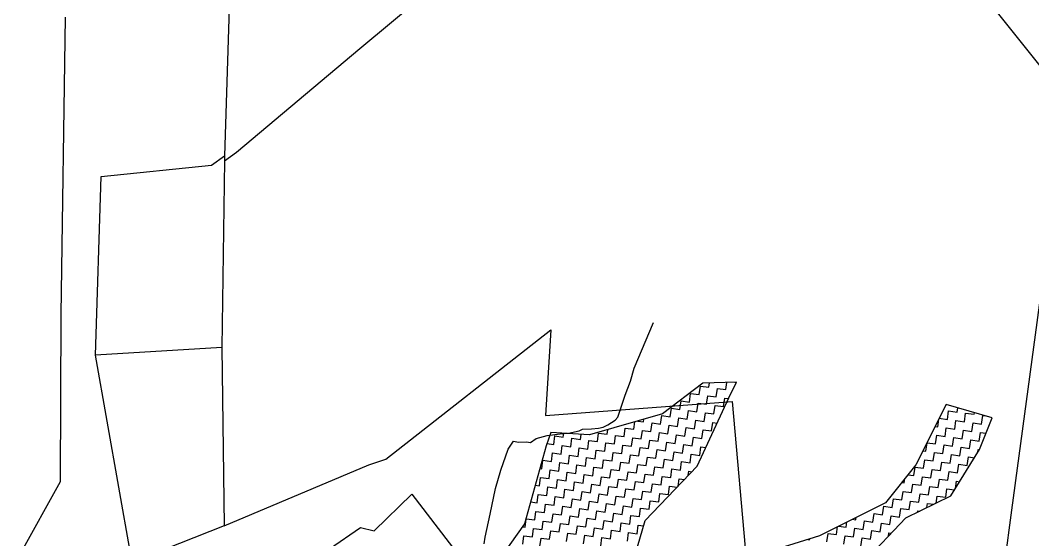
# Model space of a CAD drawing. Header units: metres. Extents: x 291974 to 293244, y 2020596 to 2023640.
# Drawn here: x 292276.2 to 292570.5, y 2021166 to 2021317.1 of the extents above; entities that cross this region are included whole.
import ezdxf

# ---------------------------------------------------------------- set-up
doc = ezdxf.new("R2010")
doc.units = ezdxf.units.M
doc.header["$MEASUREMENT"] = 0
for name, color, linetype in [('LINE_WATER', 4, 'Continuous'), ('POLY_HATCH', 12, 'Continuous'), ('POLY_PARCEL', 6, 'Continuous')]:
    doc.layers.add(name, color=color, linetype=linetype)

msp = doc.modelspace()

# ---------------------------------------------------------------- linework, layer by layer
at = {"layer": 'LINE_WATER'}
for p, q in [((292454.67, 2021215.87), (292460.26, 2021229.18)), ((292453.63, 2021212.12), (292454.67, 2021215.87)), ((292452.01, 2021208.05), (292453.63, 2021212.12)), ((292449.93, 2021201.61), (292452.01, 2021208.05)), ((292446.96, 2021199.47), (292449.15, 2021200.78)), ((292449.15, 2021200.78), (292449.93, 2021201.61)), ((292433.16, 2021196.76), (292435.61, 2021196.97)), ((292435.61, 2021196.97), (292438.65, 2021197.63)), ((292438.65, 2021197.63), (292439.66, 2021198.17)), ((292439.66, 2021198.17), (292442.22, 2021198.22)), ((292442.22, 2021198.22), (292444.27, 2021198.48)), ((292444.27, 2021198.48), (292445.64, 2021198.7)), ((292445.64, 2021198.7), (292446.22, 2021199.03)), ((292446.22, 2021199.03), (292446.96, 2021199.47)), ((292418.06, 2021192.35), (292419.59, 2021194.7)), ((292419.59, 2021194.7), (292421.02, 2021194.37)), ((292421.02, 2021194.37), (292423.32, 2021194.46)), ((292423.32, 2021194.46), (292424.5, 2021194.3)), ((292424.5, 2021194.3), (292426.13, 2021195.43)), ((292426.13, 2021195.43), (292429.34, 2021196.34)), ((292429.34, 2021196.34), (292433.16, 2021196.76)), ((292415.89, 2021186.2), (292418.06, 2021192.35)), ((292414.37, 2021180.91), (292415.89, 2021186.2)), ((292412.83, 2021173.46), (292414.37, 2021180.91)), ((292411.35, 2021166.74), (292412.83, 2021173.46)), ((292411.08, 2021164.76), (292411.35, 2021166.74))]:
    msp.add_line(p, q, dxfattribs=at)
at = {"layer": 'POLY_HATCH'}
for p, q in [((292474.64, 2021211.57), (292462.86, 2021202.59)), ((292484.44, 2021211.87), (292474.64, 2021211.57)), ((292482.2, 2021207.3), (292484.44, 2021211.87)), ((292473.01, 2021187.4), (292482.2, 2021207.3)), ((292545.37, 2021205.29), (292536.51, 2021187.78)), ((292558.75, 2021201.5), (292545.37, 2021205.29)), ((292462.86, 2021202.59), (292441.7, 2021196.5)), ((292555.06, 2021192.24), (292558.75, 2021201.5)), ((292430.41, 2021197.21), (292429.07, 2021193.32)), ((292441.7, 2021196.5), (292430.41, 2021197.21)), ((292429.07, 2021193.32), (292422.76, 2021170.6)), ((292546.73, 2021178.73), (292555.06, 2021192.24)), ((292457.86, 2021171.56), (292473.01, 2021187.4)), ((292536.51, 2021187.78), (292527.7, 2021176.78)), ((292527.7, 2021176.78), (292508.51, 2021167.17)), ((292533.67, 2021172.36), (292546.73, 2021178.73)), ((292422.76, 2021170.6), (292413.74, 2021157.99)), ((292453.31, 2021155.91), (292457.86, 2021171.56)), ((292521.35, 2021159.39), (292533.67, 2021172.36)), ((292508.51, 2021167.17), (292483.04, 2021159.22))]:
    msp.add_line(p, q, dxfattribs=at)
at = {"layer": 'POLY_HATCH', "linetype": 'Continuous'}
for p, q in [((292476.38, 2021210.35), (292476.56, 2021211.63)), ((292481.34, 2021209.68), (292481.62, 2021211.78)), ((292483.92, 2021211.86), (292484.15, 2021211.83)), ((292484.15, 2021211.83), (292484.16, 2021211.86)), ((292473.57, 2021208.21), (292473.91, 2021210.68)), ((292473.91, 2021210.68), (292476.38, 2021210.35)), ((292478.53, 2021207.54), (292478.86, 2021210.02)), ((292478.86, 2021210.02), (292481.34, 2021209.68)), ((292467.95, 2021203.92), (292468.28, 2021206.4)), ((292468.28, 2021206.4), (292470.76, 2021206.06)), ((292470.76, 2021206.06), (292471.09, 2021208.54)), ((292471.09, 2021208.54), (292473.57, 2021208.21)), ((292472.9, 2021203.25), (292473.24, 2021205.73)), ((292473.24, 2021205.73), (292475.72, 2021205.39)), ((292475.72, 2021205.39), (292476.05, 2021207.87)), ((292476.05, 2021207.87), (292478.53, 2021207.54)), ((292480.67, 2021204.73), (292481, 2021207.2)), ((292481, 2021207.2), (292482.09, 2021207.06)), ((292465.14, 2021201.78), (292465.47, 2021204.25)), ((292465.47, 2021204.25), (292467.95, 2021203.92)), ((292470.09, 2021201.11), (292470.43, 2021203.58)), ((292470.43, 2021203.58), (292472.9, 2021203.25)), ((292475.05, 2021200.44), (292475.38, 2021202.92)), ((292475.38, 2021202.92), (292477.86, 2021202.58)), ((292477.86, 2021202.58), (292478.19, 2021205.06)), ((292478.19, 2021205.06), (292480.67, 2021204.73)), ((292545.76, 2021201), (292546.09, 2021203.48)), ((292546.09, 2021203.48), (292548.57, 2021203.14)), ((292548.57, 2021203.14), (292548.73, 2021204.34)), ((292550.71, 2021200.33), (292551.04, 2021202.81)), ((292551.04, 2021202.81), (292553.52, 2021202.48)), ((292553.52, 2021202.48), (292553.59, 2021202.96)), ((292454.56, 2021198.16), (292454.85, 2021200.28)), ((292455.69, 2021200.53), (292457.37, 2021200.3)), ((292457.37, 2021200.3), (292457.47, 2021201.04)), ((292459.51, 2021197.49), (292459.85, 2021199.97)), ((292459.85, 2021199.97), (292462.33, 2021199.63)), ((292462.33, 2021199.63), (292462.66, 2021202.11)), ((292462.66, 2021202.11), (292465.14, 2021201.78)), ((292467.28, 2021198.96), (292467.61, 2021201.44)), ((292467.61, 2021201.44), (292470.09, 2021201.11)), ((292472.24, 2021198.3), (292472.57, 2021200.77)), ((292472.57, 2021200.77), (292475.05, 2021200.44)), ((292477.19, 2021197.63), (292477.53, 2021200.11)), ((292477.53, 2021200.11), (292478.8, 2021199.93)), ((292542.94, 2021198.86), (292543.24, 2021201.08)), ((292543.37, 2021201.32), (292545.76, 2021201)), ((292547.9, 2021198.19), (292548.23, 2021200.67)), ((292548.23, 2021200.67), (292550.71, 2021200.33)), ((292552.85, 2021197.52), (292553.19, 2021200)), ((292553.19, 2021200), (292555.67, 2021199.66)), ((292555.67, 2021199.66), (292556, 2021202.14)), ((292556, 2021202.14), (292556.9, 2021202.02)), ((292434.07, 2021195.87), (292434.22, 2021196.97)), ((292443.98, 2021194.54), (292444.32, 2021197.01)), ((292444.32, 2021197.01), (292446.79, 2021196.68)), ((292446.79, 2021196.68), (292446.97, 2021198.01)), ((292451.75, 2021196.01), (292452.08, 2021198.49)), ((292452.08, 2021198.49), (292454.56, 2021198.16)), ((292456.7, 2021195.34), (292457.04, 2021197.82)), ((292457.04, 2021197.82), (292459.51, 2021197.49)), ((292461.66, 2021194.68), (292461.99, 2021197.15)), ((292461.99, 2021197.15), (292464.47, 2021196.82)), ((292464.47, 2021196.82), (292464.8, 2021199.3)), ((292464.8, 2021199.3), (292467.28, 2021198.96)), ((292469.42, 2021196.15), (292469.76, 2021198.63)), ((292469.76, 2021198.63), (292472.24, 2021198.3)), ((292474.38, 2021195.48), (292474.71, 2021197.96)), ((292474.71, 2021197.96), (292477.19, 2021197.63)), ((292542.17, 2021198.96), (292542.94, 2021198.86)), ((292545.09, 2021196.04), (292545.42, 2021198.52)), ((292545.42, 2021198.52), (292547.9, 2021198.19)), ((292550.04, 2021195.38), (292550.38, 2021197.85)), ((292550.38, 2021197.85), (292552.85, 2021197.52)), ((292555, 2021194.71), (292555.33, 2021197.19)), ((292555.33, 2021197.19), (292556.94, 2021196.97)), ((292429.3, 2021193.99), (292431.26, 2021193.73)), ((292431.26, 2021193.73), (292431.59, 2021196.21)), ((292431.59, 2021196.21), (292434.07, 2021195.87)), ((292436.21, 2021193.06), (292436.55, 2021195.54)), ((292436.55, 2021195.54), (292439.03, 2021195.2)), ((292439.03, 2021195.2), (292439.22, 2021196.65)), ((292441.17, 2021192.39), (292441.5, 2021194.87)), ((292441.5, 2021194.87), (292443.98, 2021194.54)), ((292446.12, 2021191.73), (292446.46, 2021194.2)), ((292446.46, 2021194.2), (292448.94, 2021193.87)), ((292448.94, 2021193.87), (292449.27, 2021196.35)), ((292449.27, 2021196.35), (292451.75, 2021196.01)), ((292453.89, 2021193.2), (292454.23, 2021195.68)), ((292454.23, 2021195.68), (292456.7, 2021195.34)), ((292458.85, 2021192.53), (292459.18, 2021195.01)), ((292459.18, 2021195.01), (292461.66, 2021194.68)), ((292463.8, 2021191.86), (292464.14, 2021194.34)), ((292464.14, 2021194.34), (292466.61, 2021194.01)), ((292466.61, 2021194.01), (292466.95, 2021196.49)), ((292466.95, 2021196.49), (292469.42, 2021196.15)), ((292471.57, 2021193.34), (292471.9, 2021195.82)), ((292471.9, 2021195.82), (292474.38, 2021195.48)), ((292539.46, 2021191.76), (292539.8, 2021194.23)), ((292539.8, 2021194.23), (292542.28, 2021193.9)), ((292542.28, 2021193.9), (292542.61, 2021196.38)), ((292542.61, 2021196.38), (292545.09, 2021196.04)), ((292547.23, 2021193.23), (292547.57, 2021195.71)), ((292547.57, 2021195.71), (292550.04, 2021195.38)), ((292552.19, 2021192.56), (292552.52, 2021195.04)), ((292552.52, 2021195.04), (292555, 2021194.71)), ((292430.59, 2021188.77), (292430.93, 2021191.25)), ((292430.93, 2021191.25), (292433.4, 2021190.92)), ((292433.4, 2021190.92), (292433.74, 2021193.39)), ((292433.74, 2021193.39), (292436.21, 2021193.06)), ((292438.36, 2021190.25), (292438.69, 2021192.73)), ((292438.69, 2021192.73), (292441.17, 2021192.39)), ((292443.31, 2021189.58), (292443.65, 2021192.06)), ((292443.65, 2021192.06), (292446.12, 2021191.73)), ((292448.27, 2021188.91), (292448.6, 2021191.39)), ((292448.6, 2021191.39), (292451.08, 2021191.06)), ((292451.08, 2021191.06), (292451.41, 2021193.53)), ((292451.41, 2021193.53), (292453.89, 2021193.2)), ((292456.03, 2021190.39), (292456.37, 2021192.87)), ((292456.37, 2021192.87), (292458.85, 2021192.53)), ((292460.99, 2021189.72), (292461.32, 2021192.2)), ((292461.32, 2021192.2), (292463.8, 2021191.86)), ((292465.95, 2021189.05), (292466.28, 2021191.53)), ((292466.28, 2021191.53), (292468.76, 2021191.2)), ((292468.76, 2021191.2), (292469.09, 2021193.67)), ((292469.09, 2021193.67), (292471.57, 2021193.34)), ((292473.71, 2021190.53), (292474.05, 2021193.01)), ((292474.05, 2021193.01), (292475.51, 2021192.81)), ((292538.58, 2021191.88), (292539.46, 2021191.76)), ((292541.61, 2021188.95), (292541.94, 2021191.42)), ((292541.94, 2021191.42), (292544.42, 2021191.09)), ((292544.42, 2021191.09), (292544.75, 2021193.57)), ((292544.75, 2021193.57), (292547.23, 2021193.23)), ((292549.37, 2021190.42), (292549.71, 2021192.9)), ((292549.71, 2021192.9), (292552.19, 2021192.56)), ((292554.55, 2021191.42), (292554.66, 2021192.23)), ((292554.66, 2021192.23), (292555.02, 2021192.18)), ((292427.78, 2021186.63), (292428.11, 2021189.11)), ((292428.11, 2021189.11), (292430.59, 2021188.77)), ((292432.74, 2021185.96), (292433.07, 2021188.44)), ((292433.07, 2021188.44), (292435.55, 2021188.11)), ((292435.55, 2021188.11), (292435.88, 2021190.58)), ((292435.88, 2021190.58), (292438.36, 2021190.25)), ((292440.5, 2021187.44), (292440.84, 2021189.92)), ((292440.84, 2021189.92), (292443.31, 2021189.58)), ((292445.46, 2021186.77), (292445.79, 2021189.25)), ((292445.79, 2021189.25), (292448.27, 2021188.91)), ((292450.41, 2021186.1), (292450.75, 2021188.58)), ((292450.75, 2021188.58), (292453.22, 2021188.25)), ((292453.22, 2021188.25), (292453.56, 2021190.72)), ((292453.56, 2021190.72), (292456.03, 2021190.39)), ((292458.18, 2021187.58), (292458.51, 2021190.06)), ((292458.51, 2021190.06), (292460.99, 2021189.72)), ((292463.13, 2021186.91), (292463.47, 2021189.39)), ((292463.47, 2021189.39), (292465.95, 2021189.05)), ((292468.09, 2021186.24), (292468.42, 2021188.72)), ((292468.42, 2021188.72), (292470.9, 2021188.39)), ((292470.9, 2021188.39), (292471.23, 2021190.86)), ((292471.23, 2021190.86), (292473.71, 2021190.53)), ((292538.8, 2021186.8), (292539.13, 2021189.28)), ((292539.13, 2021189.28), (292541.61, 2021188.95)), ((292543.75, 2021186.13), (292544.09, 2021188.61)), ((292544.09, 2021188.61), (292546.56, 2021188.28)), ((292546.56, 2021188.28), (292546.9, 2021190.76)), ((292546.9, 2021190.76), (292549.37, 2021190.42)), ((292551.52, 2021187.61), (292551.85, 2021190.09)), ((292551.85, 2021190.09), (292553.59, 2021189.85)), ((292427.23, 2021186.7), (292427.78, 2021186.63)), ((292429.92, 2021183.82), (292430.26, 2021186.3)), ((292430.26, 2021186.3), (292432.74, 2021185.96)), ((292434.88, 2021183.15), (292435.21, 2021185.63)), ((292435.21, 2021185.63), (292437.69, 2021185.29)), ((292437.69, 2021185.29), (292438.02, 2021187.77)), ((292438.02, 2021187.77), (292440.5, 2021187.44)), ((292442.65, 2021184.63), (292442.98, 2021187.1)), ((292442.98, 2021187.1), (292445.46, 2021186.77)), ((292447.6, 2021183.96), (292447.93, 2021186.44)), ((292447.93, 2021186.44), (292450.41, 2021186.1)), ((292452.56, 2021183.29), (292452.89, 2021185.77)), ((292452.89, 2021185.77), (292455.37, 2021185.43)), ((292455.37, 2021185.43), (292455.7, 2021187.91)), ((292455.7, 2021187.91), (292458.18, 2021187.58)), ((292457.51, 2021182.62), (292457.84, 2021185.1)), ((292457.84, 2021185.1), (292460.32, 2021184.77)), ((292460.32, 2021184.77), (292460.66, 2021187.24)), ((292460.66, 2021187.24), (292463.13, 2021186.91)), ((292465.28, 2021184.1), (292465.61, 2021186.58)), ((292465.61, 2021186.58), (292468.09, 2021186.24)), ((292470.4, 2021184.67), (292470.57, 2021185.91)), ((292470.57, 2021185.91), (292471.47, 2021185.79)), ((292535.99, 2021184.66), (292536.32, 2021187.14)), ((292536.32, 2021187.14), (292538.8, 2021186.8)), ((292540.94, 2021183.99), (292541.27, 2021186.47)), ((292541.27, 2021186.47), (292543.75, 2021186.13)), ((292545.9, 2021183.32), (292546.23, 2021185.8)), ((292546.23, 2021185.8), (292548.71, 2021185.47)), ((292548.71, 2021185.47), (292549.04, 2021187.94)), ((292549.04, 2021187.94), (292551.52, 2021187.61)), ((292427.11, 2021181.67), (292427.45, 2021184.15)), ((292427.45, 2021184.15), (292429.92, 2021183.82)), ((292432.07, 2021181.01), (292432.4, 2021183.48)), ((292432.4, 2021183.48), (292434.88, 2021183.15)), ((292437.02, 2021180.34), (292437.36, 2021182.82)), ((292437.36, 2021182.82), (292439.83, 2021182.48)), ((292439.83, 2021182.48), (292440.17, 2021184.96)), ((292440.17, 2021184.96), (292442.65, 2021184.63)), ((292441.98, 2021179.67), (292442.31, 2021182.15)), ((292442.31, 2021182.15), (292444.79, 2021181.81)), ((292444.79, 2021181.81), (292445.12, 2021184.29)), ((292445.12, 2021184.29), (292447.6, 2021183.96)), ((292449.74, 2021181.15), (292450.08, 2021183.62)), ((292450.08, 2021183.62), (292452.56, 2021183.29)), ((292454.7, 2021180.48), (292455.03, 2021182.96)), ((292455.03, 2021182.96), (292457.51, 2021182.62)), ((292459.65, 2021179.81), (292459.99, 2021182.29)), ((292459.99, 2021182.29), (292462.47, 2021181.95)), ((292462.47, 2021181.95), (292462.8, 2021184.43)), ((292462.8, 2021184.43), (292465.28, 2021184.1)), ((292467.46, 2021181.6), (292467.75, 2021183.76)), ((292467.75, 2021183.76), (292469.33, 2021183.55)), ((292532.38, 2021182.62), (292533.17, 2021182.51)), ((292533.17, 2021182.51), (292533.35, 2021183.84)), ((292534.2, 2021184.9), (292535.99, 2021184.66)), ((292535.32, 2021179.7), (292535.65, 2021182.18)), ((292535.65, 2021182.18), (292538.13, 2021181.85)), ((292538.13, 2021181.85), (292538.46, 2021184.32)), ((292538.46, 2021184.32), (292540.94, 2021183.99)), ((292543.08, 2021181.18), (292543.42, 2021183.66)), ((292543.42, 2021183.66), (292545.9, 2021183.32)), ((292548.1, 2021180.95), (292548.37, 2021182.99)), ((292548.37, 2021182.99), (292549.28, 2021182.87)), ((292425.88, 2021181.84), (292427.11, 2021181.67)), ((292426.44, 2021176.72), (292426.78, 2021179.2)), ((292426.78, 2021179.2), (292429.26, 2021178.86)), ((292429.26, 2021178.86), (292429.59, 2021181.34)), ((292429.59, 2021181.34), (292432.07, 2021181.01)), ((292434.21, 2021178.2), (292434.54, 2021180.67)), ((292434.54, 2021180.67), (292437.02, 2021180.34)), ((292439.17, 2021177.53), (292439.5, 2021180.01)), ((292439.5, 2021180.01), (292441.98, 2021179.67)), ((292444.12, 2021176.86), (292444.45, 2021179.34)), ((292444.45, 2021179.34), (292446.93, 2021179)), ((292446.93, 2021179), (292447.27, 2021181.48)), ((292447.27, 2021181.48), (292449.74, 2021181.15)), ((292451.89, 2021178.34), (292452.22, 2021180.81)), ((292452.22, 2021180.81), (292454.7, 2021180.48)), ((292456.84, 2021177.67), (292457.18, 2021180.15)), ((292457.18, 2021180.15), (292459.65, 2021179.81)), ((292461.8, 2021177), (292462.13, 2021179.48)), ((292462.13, 2021179.48), (292464.61, 2021179.14)), ((292464.61, 2021179.14), (292464.94, 2021181.62)), ((292464.94, 2021181.62), (292467.2, 2021181.32)), ((292532.51, 2021177.56), (292532.84, 2021180.04)), ((292532.84, 2021180.04), (292535.32, 2021179.7)), ((292537.46, 2021176.89), (292537.79, 2021179.37)), ((292537.79, 2021179.37), (292540.27, 2021179.04)), ((292540.27, 2021179.04), (292540.61, 2021181.51)), ((292540.61, 2021181.51), (292543.08, 2021181.18)), ((292545.23, 2021178.37), (292545.56, 2021180.84)), ((292545.56, 2021180.84), (292547.84, 2021180.54)), ((292424.53, 2021176.98), (292426.44, 2021176.72)), ((292428.59, 2021173.91), (292428.92, 2021176.39)), ((292428.92, 2021176.39), (292431.4, 2021176.05)), ((292431.4, 2021176.05), (292431.73, 2021178.53)), ((292431.73, 2021178.53), (292434.21, 2021178.2)), ((292436.35, 2021175.38), (292436.69, 2021177.86)), ((292436.69, 2021177.86), (292439.17, 2021177.53)), ((292441.31, 2021174.72), (292441.64, 2021177.19)), ((292441.64, 2021177.19), (292444.12, 2021176.86)), ((292446.26, 2021174.05), (292446.6, 2021176.53)), ((292446.6, 2021176.53), (292449.08, 2021176.19)), ((292449.08, 2021176.19), (292449.41, 2021178.67)), ((292449.41, 2021178.67), (292451.89, 2021178.34)), ((292454.03, 2021175.52), (292454.37, 2021178)), ((292454.37, 2021178), (292456.84, 2021177.67)), ((292458.99, 2021174.86), (292459.32, 2021177.33)), ((292459.32, 2021177.33), (292461.8, 2021177)), ((292529.69, 2021175.42), (292530.03, 2021177.89)), ((292530.03, 2021177.89), (292532.51, 2021177.56)), ((292534.65, 2021174.75), (292534.98, 2021177.23)), ((292534.98, 2021177.23), (292537.46, 2021176.89)), ((292539.77, 2021175.34), (292539.94, 2021176.56)), ((292539.94, 2021176.56), (292541.77, 2021176.31)), ((292542.47, 2021176.65), (292542.75, 2021178.7)), ((292542.75, 2021178.7), (292545.23, 2021178.37)), ((292425.78, 2021171.76), (292426.11, 2021174.24)), ((292426.11, 2021174.24), (292428.59, 2021173.91)), ((292430.73, 2021171.1), (292431.07, 2021173.57)), ((292431.07, 2021173.57), (292433.54, 2021173.24)), ((292433.54, 2021173.24), (292433.88, 2021175.72)), ((292433.88, 2021175.72), (292436.35, 2021175.38)), ((292438.5, 2021172.57), (292438.83, 2021175.05)), ((292438.83, 2021175.05), (292441.31, 2021174.72)), ((292443.45, 2021171.9), (292443.79, 2021174.38)), ((292443.79, 2021174.38), (292446.26, 2021174.05)), ((292448.41, 2021171.24), (292448.74, 2021173.71)), ((292448.74, 2021173.71), (292451.22, 2021173.38)), ((292451.22, 2021173.38), (292451.55, 2021175.86)), ((292451.55, 2021175.86), (292454.03, 2021175.52)), ((292456.17, 2021172.71), (292456.51, 2021175.19)), ((292456.51, 2021175.19), (292458.99, 2021174.86)), ((292524.07, 2021171.13), (292524.41, 2021173.61)), ((292524.41, 2021173.61), (292526.88, 2021173.27)), ((292526.88, 2021173.27), (292527.22, 2021175.75)), ((292527.22, 2021175.75), (292529.69, 2021175.42)), ((292531.84, 2021172.6), (292532.17, 2021175.08)), ((292532.17, 2021175.08), (292534.65, 2021174.75)), ((292537.07, 2021174.02), (292537.13, 2021174.41)), ((292537.13, 2021174.41), (292537.72, 2021174.33)), ((292422.96, 2021169.62), (292423.3, 2021172.1)), ((292423.3, 2021172.1), (292425.78, 2021171.76)), ((292427.92, 2021168.95), (292428.25, 2021171.43)), ((292428.25, 2021171.43), (292430.73, 2021171.1)), ((292432.88, 2021168.29), (292433.21, 2021170.76)), ((292433.21, 2021170.76), (292435.69, 2021170.43)), ((292435.69, 2021170.43), (292436.02, 2021172.91)), ((292436.02, 2021172.91), (292438.5, 2021172.57)), ((292440.64, 2021169.76), (292440.98, 2021172.24)), ((292440.98, 2021172.24), (292443.45, 2021171.9)), ((292445.6, 2021169.09), (292445.93, 2021171.57)), ((292445.93, 2021171.57), (292448.41, 2021171.24)), ((292450.55, 2021168.43), (292450.89, 2021170.9)), ((292450.89, 2021170.9), (292453.36, 2021170.57)), ((292453.36, 2021170.57), (292453.7, 2021173.05)), ((292453.7, 2021173.05), (292456.17, 2021172.71)), ((292516.3, 2021169.65), (292516.51, 2021171.17)), ((292518.05, 2021171.94), (292519.12, 2021171.8)), ((292519.12, 2021171.8), (292519.21, 2021172.53)), ((292521.26, 2021168.98), (292521.59, 2021171.46)), ((292521.59, 2021171.46), (292524.07, 2021171.13)), ((292526.21, 2021168.32), (292526.55, 2021170.79)), ((292526.55, 2021170.79), (292529.03, 2021170.46)), ((292529.03, 2021170.46), (292529.36, 2021172.94)), ((292529.36, 2021172.94), (292531.84, 2021172.6)), ((292422.14, 2021169.73), (292422.96, 2021169.62)), ((292425.11, 2021166.81), (292425.44, 2021169.29)), ((292425.44, 2021169.29), (292427.92, 2021168.95)), ((292430.06, 2021166.14), (292430.4, 2021168.62)), ((292430.4, 2021168.62), (292432.88, 2021168.29)), ((292435.02, 2021165.47), (292435.35, 2021167.95)), ((292435.35, 2021167.95), (292437.83, 2021167.62)), ((292437.83, 2021167.62), (292438.16, 2021170.09)), ((292438.16, 2021170.09), (292440.64, 2021169.76)), ((292442.79, 2021166.95), (292443.12, 2021169.43)), ((292443.12, 2021169.43), (292445.6, 2021169.09)), ((292447.74, 2021166.28), (292448.07, 2021168.76)), ((292448.07, 2021168.76), (292450.55, 2021168.43)), ((292452.7, 2021165.61), (292453.03, 2021168.09)), ((292453.03, 2021168.09), (292455.51, 2021167.76)), ((292455.51, 2021167.76), (292455.84, 2021170.23)), ((292455.84, 2021170.23), (292457.42, 2021170.02)), ((292510.68, 2021165.37), (292511.02, 2021167.84)), ((292511.02, 2021167.84), (292513.49, 2021167.51)), ((292513.49, 2021167.51), (292513.8, 2021169.82)), ((292514.08, 2021169.95), (292516.3, 2021169.65)), ((292518.45, 2021166.84), (292518.78, 2021169.32)), ((292518.78, 2021169.32), (292521.26, 2021168.98)), ((292523.4, 2021166.17), (292523.74, 2021168.65)), ((292523.74, 2021168.65), (292526.21, 2021168.32)), ((292528.56, 2021166.98), (292528.69, 2021167.98)), ((292528.69, 2021167.98), (292529.42, 2021167.89)), ((292531.5, 2021170.13), (292531.54, 2021170.12)), ((292531.5, 2021170.07), (292531.5, 2021170.13)), ((292422.3, 2021164.67), (292422.63, 2021167.14)), ((292422.63, 2021167.14), (292425.11, 2021166.81)), ((292427.25, 2021164), (292427.59, 2021166.48)), ((292427.59, 2021166.48), (292430.06, 2021166.14)), ((292439.97, 2021164.81), (292440.31, 2021167.28)), ((292440.31, 2021167.28), (292442.79, 2021166.95)), ((292444.93, 2021164.14), (292445.26, 2021166.62)), ((292445.26, 2021166.62), (292447.74, 2021166.28)), ((292505.13, 2021166.11), (292505.73, 2021166.03)), ((292505.73, 2021166.03), (292505.76, 2021166.31)), ((292515.64, 2021164.7), (292515.97, 2021167.18)), ((292515.97, 2021167.18), (292518.45, 2021166.84)), ((292520.59, 2021164.03), (292520.93, 2021166.51)), ((292520.93, 2021166.51), (292523.4, 2021166.17))]:
    msp.add_line(p, q, dxfattribs=at)
at = {"layer": 'POLY_PARCEL'}
for p, q in [((292338.28, 2021366.01), (292335.6, 2021277.63)), ((292374.95, 2021308.92), (292430.21, 2021355.04)), ((292537.81, 2021347.47), (292580.5, 2021293.91)), ((292288.06, 2021231.5), (292289.33, 2021317.98)), ((292339.08, 2021278.75), (292374.95, 2021308.92)), ((292564.46, 2021174.64), (292580.5, 2021293.91)), ((292331.74, 2021274.95), (292335.6, 2021277.63)), ((292335.58, 2021276.2), (292339.08, 2021278.75)), ((292335.6, 2021277.63), (292335.58, 2021276.2)), ((292299.66, 2021271.68), (292331.74, 2021274.95)), ((292335.58, 2021276.2), (292334.78, 2021221.87)), ((292298.08, 2021219.72), (292299.66, 2021271.68)), ((292287.86, 2021182.93), (292288.06, 2021231.5)), ((292382.42, 2021189.44), (292430.46, 2021227.07)), ((292430.46, 2021227.07), (292428.86, 2021202.16)), ((292334.78, 2021221.87), (292298.08, 2021219.72)), ((292334.78, 2021221.87), (292335.51, 2021170.03)), ((292308.22, 2021162.05), (292298.08, 2021219.72)), ((292428.86, 2021202.16), (292483.18, 2021206.23)), ((292483.18, 2021206.23), (292487.38, 2021158.5)), ((292377.52, 2021187.76), (292382.42, 2021189.44)), ((292335.51, 2021170.03), (292377.52, 2021187.76)), ((292276.18, 2021161.8), (292287.86, 2021182.93)), ((292379.03, 2021168.62), (292390.07, 2021179.21)), ((292390.07, 2021179.21), (292407.78, 2021156.16)), ((292561.31, 2021151.42), (292564.46, 2021174.64)), ((292335.51, 2021170.03), (292309.53, 2021159.74)), ((292366.1, 2021163.38), (292375.09, 2021169.59)), ((292375.09, 2021169.59), (292379.03, 2021168.62))]:
    msp.add_line(p, q, dxfattribs=at)

doc.saveas('drawing.dxf')
